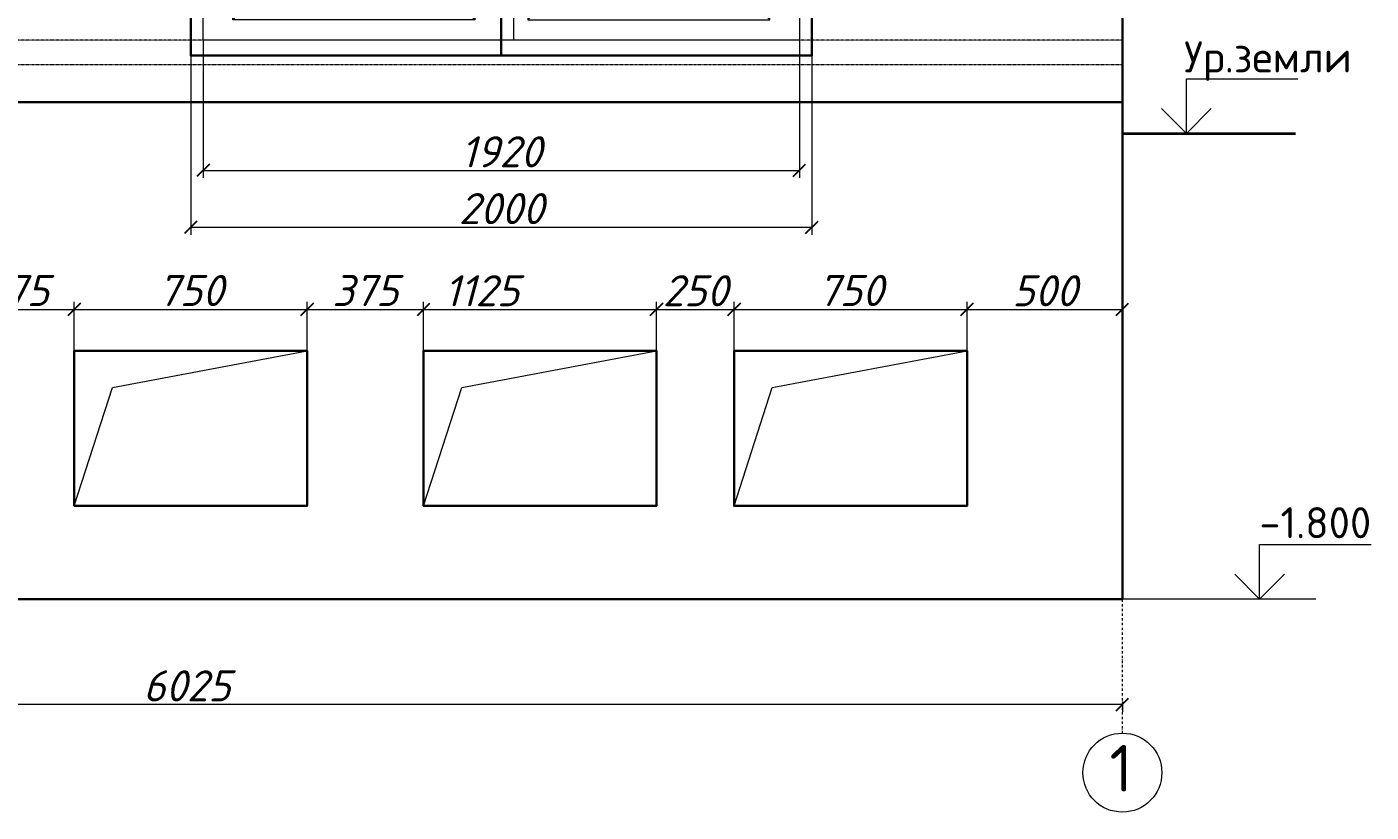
# Model space of a CAD drawing. Header units: millimetres. Extents: x 18305 to 53696, y 2146 to 15344.
# Drawn here: x 47107 to 51435, y 2146 to 4674 of the extents above; entities that cross this region are included whole.
import ezdxf

# ---------------------------------------------------------------- set-up
doc = ezdxf.new("R2010")
doc.units = ezdxf.units.MM
for name, pattern in [('5T5', [3.5, 2.5, -1]), ('A_HIDDEN1', [0.333334, 0.166667, -0.166667]), ('DASHDOT2', [0.5, 0.25, -0.125, 0, -0.125]), ('Сплошная', [0])]:
    doc.linetypes.add(name, pattern=pattern)
doc.layers.add('НОЛЬ', color=7, linetype='Continuous')
doc.layers.add('Системный слой', color=7, linetype='Continuous')
doc.layers.add('СХЕМА', color=11, linetype='Continuous', lineweight=30)
doc.styles.add('ГОСТ-100', font='isocpeur.ttf', dxfattribs={"height": 100})
doc.styles.add('ГОСТ-150', font='isocpeur.ttf', dxfattribs={"height": 150})
doc.styles.add('ГОСТ-80', font='isocpeur.ttf', dxfattribs={"height": 80})
doc.styles.add('ИСО курсив', font='isocpeui.ttf')
doc.dimstyles.new('ГОСТ-80', dxfattribs={"dimtxt": 80, "dimasz": 40, "dimexe": 24, "dimexo": 1, "dimgap": 10, "dimtad": 1, "dimdec": 0, "dimtxsty": 'ГОСТ-80', "dimblk": 'OBLIQUE', "dimcen": 2.5, "dimclrd": 251, "dimclre": 251, "dimclrt": 251, "dimadec": 0, "dimazin": 0, "dimtfac": 1, "dimtdec": 0, "dimtmove": 0, "dimatfit": 3, "dimfxl": 250, "dimlwd": 9, "dimlwe": 9, "dimarcsym": 2})
pattern_1 = [(0, (-270499212.6469574, -182997587.5501015), (7.105427357601002e-15, 37.5), [])]

# ---------------------------------------------------------------- blocks, each defined once
blk = doc.blocks.new('_OBLIQUE')
at = {"color": 0, "linetype": 'ByBlock'}
blk.add_line((-0.5, -0.5), (0.5, 0.5), dxfattribs=at)
blk = doc.blocks.new('*D1945')
at = {"color": 251, "linetype": 'Сплошная', "lineweight": 9, "transparency": 16777216}
for p, q in [((44609.18128672572, 2596.702641235723), (44609.18128672572, 2468.05904262088)), ((50634.18128672572, 2501.582684010558), (50634.18128672572, 2468.05904262088))]:
    blk.add_line(p, q, dxfattribs=at)
at = {"color": 251, "linetype": 'Continuous', "lineweight": 9, "transparency": 16777216}
blk.add_line((50634.18128672572, 2492.05904262088), (44609.18128672572, 2492.05904262088), dxfattribs=at)
at = {"layer": 'Defpoints', "color": 0, "transparency": 16777216}
for p in [(44609.18128672572, 2597.702641235723), (44609.18128672572, 2492.05904262088), (50634.18128672572, 2502.582684010558)]:
    blk.add_point(p, dxfattribs=at)
at = {"color": 251, "lineweight": 9, "transparency": 16777216, "xscale": 40, "yscale": 40, "zscale": 40, "rotation": 180}
blk.add_blockref('_OBLIQUE', (44609.18128672572, 2492.05904262088), dxfattribs=at)
at = {"color": 251, "lineweight": 9, "transparency": 16777216, "xscale": 40, "yscale": 40, "zscale": 40}
blk.add_blockref('_OBLIQUE', (50634.18128672572, 2492.05904262088), dxfattribs=at)
at = {"color": 7, "lineweight": 40, "transparency": 16777216, "insert": (47621.68128672572, 2552.05904262088), "char_height": 100, "attachment_point": 5, "style": 'ИСО курсив'}
blk.add_mtext('6025', dxfattribs=at)
blk = doc.blocks.new('петли для замка')
at = {"lineweight": 30, "true_color": 0xffffff}
h = blk.add_hatch(color=7, dxfattribs=at)
h.dxf.hatch_style = 1
h.paths.add_polyline_path([(240334.2372808506, -21290.39851185866), (240398.0201629575, -21290.39851185866), (240398.0201629575, -21324.05952922674), (240334.2372808506, -21324.05952922674)])
h = blk.add_hatch(color=7, dxfattribs=at)
h.dxf.hatch_style = 1
h.paths.add_polyline_path([(240410.2665360726, -21290.39851185866), (240398.0201629575, -21290.39851185866), (240398.0201629575, -21324.05952922674), (240410.2665360726, -21324.05952922674)])
h = blk.add_hatch(color=7, dxfattribs=at)
h.dxf.hatch_style = 1
h.paths.add_polyline_path([(240423.4119785794, -21290.39851185866), (240435.6583516945, -21290.39851185866), (240435.6583516945, -21324.05952922674), (240423.4119785794, -21324.05952922674)])
h = blk.add_hatch(color=7, dxfattribs=at)
h.dxf.hatch_style = 1
h.paths.add_polyline_path([(240499.4412338013, -21290.39851185866), (240435.6583516945, -21290.39851185866), (240435.6583516945, -21324.05952922674), (240499.4412338013, -21324.05952922674)])
at = {"color": 7, "lineweight": 30}
for points in [[(240334.2372808506, -21290.39851185866), (240398.0201629575, -21290.39851185866), (240398.0201629575, -21324.05952922674), (240334.2372808506, -21324.05952922674)], [(240410.2665360726, -21290.39851185866), (240398.0201629575, -21290.39851185866), (240398.0201629575, -21324.05952922674), (240410.2665360726, -21324.05952922674)], [(240423.4119785794, -21290.39851185866), (240435.6583516945, -21290.39851185866), (240435.6583516945, -21324.05952922674), (240423.4119785794, -21324.05952922674)], [(240499.4412338013, -21290.39851185866), (240435.6583516945, -21290.39851185866), (240435.6583516945, -21324.05952922674), (240499.4412338013, -21324.05952922674)]]:
    blk.add_lwpolyline(points, close=True, dxfattribs=at)
for centre in [(240351.1226202673, -21307.2290205427), (240376.6502128263, -21307.2290205427), (240457.0283018256, -21307.2290205427), (240482.5558943846, -21307.2290205427)]:
    blk.add_circle(centre, 5.785015042638406, dxfattribs=at)
blk = doc.blocks.new('*U150')
at = {"lineweight": 18}
h = blk.add_hatch(dxfattribs=at)
h.set_pattern_fill('ANSI31', scale=300, angle=315)
h.set_pattern_definition(pattern_1)
h.paths.add_polyline_path([(-825, 2475), (-125, 2475), (-125, 1524.666548788548), (-825, 1524.666548788548)])
h = blk.add_hatch(dxfattribs=at)
h.set_pattern_fill('ANSI31', scale=300, angle=315)
h.set_pattern_definition(pattern_1)
h.paths.add_polyline_path([(125, 1524.666548788548), (825, 1524.666548788548), (825, 2475), (125, 2475)])
h = blk.add_hatch(dxfattribs=at)
h.set_pattern_fill('ANSI31', scale=300, angle=315)
h.set_pattern_definition(pattern_1)
h.paths.add_polyline_path([(-825, 155), (-124.9999999999999, 155), (-124.9999999999999, 1105.333451211452), (-825, 1105.333451211452)])
h = blk.add_hatch(dxfattribs=at)
h.set_pattern_fill('ANSI31', scale=300, angle=315)
h.set_pattern_definition(pattern_1)
h.paths.add_polyline_path([(125, 1105.333451211452), (125, 155), (825, 155), (825, 1105.333451211452)])
at = {"lineweight": 30}
for p, q in [((-1090, 2655.000254303217), (-1090, 2775.000254303217)), ((-1090, 2775.000254303217), (1089.905037939548, 2775.000254303217)), ((1089.905037939548, 2655.000254303217), (1089.905037939548, 2775.000254303217)), ((-1090, 2655.000254303217), (1089.905037939548, 2655.000361144543))]:
    blk.add_line(p, q, dxfattribs=at)
blk.add_line((-1090, 2685.000254303217), (1089.905037939548, 2685.000254303217))
at = {"color": 0, "lineweight": 0}
for p, q in [((126.6991618871689, 1305.897432237864), (126.6991618871689, 1347.382210612297)), ((105.0787815451622, 1328.639821410179), (150.7901522517204, 1328.639821410179)), ((120.6385558247566, 1330.660023450851), (120.6385558247566, 1326.619619399309)), ((132.7597679495811, 1330.660023450851), (132.7597679495811, 1326.619619399309)), ((114.1620845198631, 1217.528710305691), (165.498865544796, 1217.528710305691)), ((129.7294649481773, 1221.569114357233), (148.6214914917946, 1221.569114357233)), ((136.8001719713211, 1215.180674642324), (136.8001719713211, 1203.387296169996)), ((139.8304750323296, 1244.98837402463), (139.8304750323296, 1190.069046586752)), ((142.8607780337334, 1215.180674642324), (142.8607780337334, 1203.387296169996))]:
    blk.add_line(p, q, dxfattribs=at)
at = {"color": 7, "lineweight": 30}
for points in [[(-1000, 2600), (1000, 2600), (1000, 0), (-1000, 0)], [(-825, 2475), (-125, 2475), (-125, 1524.666548788548), (-825, 1524.666548788548)], [(825, 2475), (125, 2475), (125, 1524.666548788548), (825, 1524.666548788548)], [(-825, 1105.333451211452), (-125, 1105.333451211452), (-125, 155), (-825, 155)], [(825, 1105.333451211452), (125, 1105.333451211452), (125, 155), (825, 155)]]:
    blk.add_lwpolyline(points, close=True, dxfattribs=at)
blk.add_lwpolyline([(0, 2600), (0, 0)], dxfattribs=at)
at = {"color": 7, "lineweight": 18}
for points in [[(-865, 2515), (-85, 2515), (-85, 1484.666548788548), (-865, 1484.666548788548)], [(865, 2515), (85, 2515), (85, 1484.666548788548), (865, 1484.666548788548)], [(-865, 1145.333451211452), (-85, 1145.333451211452), (-85, 115), (-865, 115)], [(865, 1145.333451211452), (85, 1145.333451211452), (85, 115), (865, 115)]]:
    blk.add_lwpolyline(points, close=True, dxfattribs=at)
for points in [[(-825, 2475), (-865, 2515)], [(-125, 2475), (-85, 2515)], [(125, 2475), (85, 2515)], [(825, 2475), (865, 2515)], [(-825, 1524.666548788548), (-865, 1484.666548788548)], [(-125, 1524.666548788548), (-85, 1484.666548788548)], [(125, 1524.666548788548), (85, 1484.666548788548)], [(825, 1524.666548788548), (865, 1484.666548788548)], [(-825, 1105.333451211452), (-865, 1145.333451211452)], [(-125, 1105.333451211452), (-85, 1145.333451211452)], [(125, 1105.333451211452), (85, 1145.333451211452)], [(825, 1105.333451211452), (865, 1145.333451211452)], [(-825, 155), (-865, 115)], [(-125, 155), (-85, 115)], [(125, 155), (85, 115)], [(825, 155), (865, 115)]]:
    blk.add_lwpolyline(points, dxfattribs=at)
at = {"color": 7, "true_color": 0xffffff}
blk.add_lwpolyline([(1000, 1300), (1079.534304560475, 1300)], dxfattribs=at)
at = {"color": 0, "lineweight": 0}
for centre, radius in [((127.4103154540062, 1328.639821410179), 20.2020202020202), ((127.4103154540062, 1328.639821410179), 18.58585858585858), ((127.4103154540062, 1328.639821410179), 15.15151515151515), ((112.2588003277779, 1328.639821410179), 2.525252525252526), ((142.5618306398392, 1328.639821410179), 2.525252525252526), ((139.8304750323296, 1217.528710305691), 20.2020202020202), ((139.8304750323296, 1217.528710305691), 18.58585858585858), ((124.6789599061012, 1217.528710305691), 2.525252525252526), ((139.8304750323296, 1217.528710305691), 15.15151515151515), ((154.9819901585579, 1217.528710305691), 2.525252525252526)]:
    blk.add_circle(centre, radius, dxfattribs=at)
for centre, radius, start, end in [((126.6991618871689, 1330.660023450851), 6.060606060606062, 0, 180), ((126.6991618871689, 1326.619619399309), 6.060606060606062, 180, 0), ((139.8304750323296, 1221.569114357233), 7.070707070708733, 295.3769318291784, 244.6230681708215), ((139.8304750323296, 1203.387296169996), 3.030303030303031, 180, 0)]:
    blk.add_arc(centre, radius, start, end, dxfattribs=at)
at = {"layer": 'Системный слой', "linetype": '5T5', "lineweight": 18}
blk.add_lwpolyline([(-960, 2550), (960, 2550), (960, 50), (-960, 50)], close=True, dxfattribs=at)
blk.add_lwpolyline([(40, 50), (40, 2550)], dxfattribs=at)
at = {"layer": 'СХЕМА', "color": 7, "linetype": 'ByBlock', "lineweight": 15}
for p, q in [((-257.0819164514542, 1396.949122220278), (-257.0819164514542, 1414.739720791578)), ((-257.0612741708755, 1414.739720791578), (-257.0819164514542, 1414.739720791578)), ((-257.0612741708755, 1396.949122220278), (-257.0819164514542, 1396.949122220278)), ((-257.0813716053963, 1395.5642144382), (-257.0819164514542, 1396.949122220278)), ((-257.079797744751, 1394.211389958858), (-257.0813716053963, 1395.5642144382)), ((-257.077194750309, 1392.921642392874), (-257.079797744751, 1394.211389958858)), ((-257.073562681675, 1391.72487577796), (-257.077194750309, 1392.921642392874)), ((-257.0690830945969, 1390.648814886808), (-257.073562681675, 1391.72487577796)), ((-257.0638771653175, 1389.71827891469), (-257.0690830945969, 1390.648814886808)), ((-257.0579447746277, 1388.954575955868), (-257.0638771653175, 1389.71827891469)), ((-257.0612741708755, 1396.949122220278), (-257.0612741708755, 1414.739720791578)), ((-231.6716010570526, 1396.949122220278), (-257.0612741708755, 1396.949122220278)), ((-257.0515281558037, 1388.375503152609), (-257.0579447746277, 1388.954575955868)), ((-257.0515281558037, 1388.375503152609), (-257.0443850755692, 1392.186027407646)), ((-256.861086666584, 1374.543375104666), (-257.0515281558037, 1388.375503152609)), ((-256.853883087635, 1378.353899359703), (-257.0443850755692, 1392.186027407646)), ((-231.6547119617462, 1392.186027407646), (-257.0443850755692, 1392.186027407646)), ((-255.0507425665855, 1416.770894646645), (-255.0301003456116, 1416.770894646645)), ((-233.7027748823166, 1416.770894646645), (-255.0301003456116, 1416.770894646645)), ((-254.207376241684, 1403.263473540545), (-254.2112504243851, 1403.263473540545)), ((-254.2112504243851, 1401.841639727354), (-254.207376241684, 1401.841639727354)), ((-245.6927782893181, 1403.263473540545), (-254.207376241684, 1403.263473540545)), ((-254.207376241684, 1401.841639727354), (-245.6927782893181, 1401.841639727354)), ((-249.9501075148582, 1406.868785947561), (-249.953981757164, 1406.868785947561)), ((-249.953981757164, 1398.236206263304), (-249.9501075148582, 1398.236206263304)), ((-243.0359200835228, 1411.388290017843), (-243.0397942662239, 1411.388290017843)), ((-243.0397942662239, 1409.966456204653), (-243.0359200835228, 1409.966456204653)), ((-234.5213221311569, 1411.388290017843), (-243.0359200835228, 1411.388290017843)), ((-243.0359200835228, 1409.966456204653), (-234.5213221311569, 1409.966456204653)), ((-238.7786513566971, 1414.993602395058), (-238.7825255393982, 1414.993602395058)), ((-238.7825255393982, 1406.361022740602), (-238.7786513566971, 1406.361022740602)), ((-231.6716010570526, 1396.949122220278), (-231.6716010570526, 1414.739720791578)), ((-231.4642099738121, 1378.353899359703), (-231.6547119617462, 1392.186027407646)), ((231.6509588360786, 1396.949122220278), (231.6509588360786, 1414.739720791578)), ((231.6716010570526, 1414.739720791578), (231.6509588360786, 1414.739720791578)), ((231.6716010570526, 1396.949122220278), (231.6509588360786, 1396.949122220278)), ((231.6515036225319, 1395.5642144382), (231.6509588360786, 1396.949122220278)), ((231.6530775427818, 1394.211389958858), (231.6515036225319, 1395.5642144382)), ((231.6556805372238, 1392.921642392874), (231.6530775427818, 1394.211389958858)), ((231.6593126058578, 1391.72487577796), (231.6556805372238, 1392.921642392874)), ((231.6637921333313, 1390.648814886808), (231.6593126058578, 1391.72487577796)), ((231.6689981222153, 1389.71827891469), (231.6637921333313, 1390.648814886808)), ((231.6749304533005, 1388.954575955868), (231.6689981222153, 1389.71827891469)), ((231.6716010570526, 1396.949122220278), (231.6716010570526, 1414.739720791578)), ((257.0612741708755, 1396.949122220278), (231.6716010570526, 1396.949122220278)), ((231.6813471317291, 1388.375503152609), (231.6749304533005, 1388.954575955868)), ((231.6813471317291, 1388.375503152609), (231.6884902119637, 1392.186027407646)), ((231.8717886209488, 1374.543375104666), (231.6813471317291, 1388.375503152609)), ((231.8789921998978, 1378.353899359703), (231.6884902119637, 1392.186027407646)), ((257.0781633257866, 1392.186027407646), (231.6884902119637, 1392.186027407646)), ((233.6821326613426, 1416.770894646645), (233.7027749419212, 1416.770894646645)), ((255.0301003456116, 1416.770894646645), (233.7027749419212, 1416.770894646645)), ((234.5254989862442, 1403.263473540545), (234.5216248035431, 1403.263473540545)), ((234.5216248035431, 1401.841639727354), (234.5254989862442, 1401.841639727354)), ((243.0400969982147, 1403.263473540545), (234.5254989862442, 1403.263473540545)), ((234.5254989862442, 1401.841639727354), (243.0400969982147, 1401.841639727354)), ((238.7827677130699, 1406.868785947561), (238.7788935303688, 1406.868785947561)), ((238.7788935303688, 1398.236206263304), (238.7827677130699, 1398.236206263304)), ((245.69695520401, 1411.388290017843), (245.6930809617043, 1411.388290017843)), ((245.6930809617043, 1409.966456204653), (245.69695520401, 1409.966456204653)), ((254.2115531563759, 1411.388290017843), (245.69695520401, 1411.388290017843)), ((245.69695520401, 1409.966456204653), (254.2115531563759, 1409.966456204653)), ((249.9542238712311, 1414.993602395058), (249.95034968853, 1414.993602395058)), ((249.95034968853, 1406.361022740602), (249.9542238712311, 1406.361022740602)), ((257.0612741708755, 1396.949122220278), (257.0612741708755, 1414.739720791578)), ((257.2686653137207, 1378.353899359703), (257.0781633257866, 1392.186027407646)), ((-256.853883087635, 1378.353899359703), (-256.861086666584, 1374.543375104666)), ((-231.4642099738121, 1378.353899359703), (-256.853883087635, 1378.353899359703)), ((-256.8474664092064, 1377.774826556444), (-256.853883087635, 1378.353899359703)), ((-256.8415340185165, 1377.011244654655), (-256.8474664092064, 1377.774826556444)), ((-256.8441975712776, 1369.780280292034), (-256.8441975712776, 1270.797571986914)), ((-256.8441975712776, 1369.780280292034), (-256.8234947323799, 1369.780280292034)), ((-256.8363280296326, 1376.080587595701), (-256.8415340185165, 1377.011244654655)), ((-256.8318485021591, 1375.004526734352), (-256.8363280296326, 1376.080587595701)), ((-256.8282769918442, 1373.807881206274), (-256.8318485021591, 1375.004526734352)), ((-256.8256134390831, 1372.518133610487), (-256.8282769918442, 1373.807881206274)), ((-256.8240395784378, 1371.16518804431), (-256.8256134390831, 1372.518133610487)), ((-256.8234947323799, 1369.780280292034), (-256.8240395784378, 1371.16518804431)), ((-256.8234947323799, 1369.780280292034), (-256.8234947323799, 1270.797571986914)), ((-231.433821618557, 1369.780280292034), (-256.8234947323799, 1369.780280292034)), ((-231.4577932953835, 1377.774826556444), (-231.4642099738121, 1378.353899359703)), ((-231.4518609046936, 1377.011244654655), (-231.4577932953835, 1377.774826556444)), ((-231.4466549158096, 1376.080587595701), (-231.4518609046936, 1377.011244654655)), ((-231.4421753883362, 1375.004526734352), (-231.4466549158096, 1376.080587595701)), ((-231.4386038780212, 1373.807881206274), (-231.4421753883362, 1375.004526734352)), ((-231.4359403252602, 1372.518133610487), (-231.4386038780212, 1373.807881206274)), ((-231.4343664646149, 1371.16518804431), (-231.4359403252602, 1372.518133610487)), ((-231.433821618557, 1369.780280292034), (-231.4343664646149, 1371.16518804431)), ((-231.433821618557, 1369.780280292034), (-231.433821618557, 1270.797571986914)), ((231.8789921998978, 1378.353899359703), (231.8717886209488, 1374.543375104666)), ((257.2686653137207, 1378.353899359703), (231.8789921998978, 1378.353899359703)), ((231.8854088783264, 1377.774826556444), (231.8789921998978, 1378.353899359703)), ((231.8913412094116, 1377.011244654655), (231.8854088783264, 1377.774826556444)), ((231.8886777162552, 1369.780280292034), (231.8886777162552, 1270.797571986914)), ((231.8886777162552, 1369.780280292034), (231.9093804955482, 1369.780280292034)), ((231.8965471982956, 1376.080587595701), (231.8913412094116, 1377.011244654655)), ((231.901026725769, 1375.004526734352), (231.8965471982956, 1376.080587595701)), ((231.9045982956886, 1373.807881206274), (231.901026725769, 1375.004526734352)), ((231.9072617888451, 1372.518133610487), (231.9045982956886, 1373.807881206274)), ((231.908835709095, 1371.16518804431), (231.9072617888451, 1372.518133610487)), ((231.9093804955482, 1369.780280292034), (231.908835709095, 1371.16518804431)), ((231.9093804955482, 1369.780280292034), (231.9093804955482, 1270.797571986914)), ((257.2990536093712, 1369.780280292034), (231.9093804955482, 1369.780280292034)), ((257.2750819921494, 1377.774826556444), (257.2686653137207, 1378.353899359703)), ((257.2810143232346, 1377.011244654655), (257.2750819921494, 1377.774826556444)), ((257.2862203121185, 1376.080587595701), (257.2810143232346, 1377.011244654655)), ((257.290699839592, 1375.004526734352), (257.2862203121185, 1376.080587595701)), ((257.2942714095116, 1373.807881206274), (257.290699839592, 1375.004526734352)), ((257.296934902668, 1372.518133610487), (257.2942714095116, 1373.807881206274)), ((257.2985088229179, 1371.16518804431), (257.296934902668, 1372.518133610487)), ((257.2990536093712, 1369.780280292034), (257.2985088229179, 1371.16518804431)), ((257.2990536093712, 1369.780280292034), (257.2990536093712, 1270.797571986914)), ((-256.861086666584, 1266.034477174282), (-257.0515281558037, 1252.202349126339)), ((-256.853883087635, 1262.223952889442), (-257.0443850755692, 1248.391824841499)), ((-256.853883087635, 1262.223952889442), (-256.861086666584, 1266.034477174282)), ((-256.8474664092064, 1262.803025692701), (-256.853883087635, 1262.223952889442)), ((-231.4642099738121, 1262.223952889442), (-256.853883087635, 1262.223952889442)), ((-256.8415340185165, 1263.56660759449), (-256.8474664092064, 1262.803025692701)), ((-256.8441975712776, 1270.797571986914), (-256.8234947323799, 1270.797571986914)), ((-256.8363280296326, 1264.497264653444), (-256.8415340185165, 1263.56660759449)), ((-256.8318485021591, 1265.573325514793), (-256.8363280296326, 1264.497264653444)), ((-256.8282769918442, 1266.770092129707), (-256.8318485021591, 1265.573325514793)), ((-256.8256134390831, 1268.059718638659), (-256.8282769918442, 1266.770092129707)), ((-256.8240395784378, 1269.412664204836), (-256.8256134390831, 1268.059718638659)), ((-256.8234947323799, 1270.797571986914), (-256.8240395784378, 1269.412664204836)), ((-231.433821618557, 1270.797571986914), (-256.8234947323799, 1270.797571986914)), ((-231.4642099738121, 1262.223952889442), (-231.6547119617462, 1248.391824841499)), ((-231.4577932953835, 1262.803025692701), (-231.4642099738121, 1262.223952889442)), ((-231.4518609046936, 1263.56660759449), (-231.4577932953835, 1262.803025692701)), ((-231.4466549158096, 1264.497264653444), (-231.4518609046936, 1263.56660759449)), ((-231.4421753883362, 1265.573325514793), (-231.4466549158096, 1264.497264653444)), ((-231.4386038780212, 1266.770092129707), (-231.4421753883362, 1265.573325514793)), ((-231.4359403252602, 1268.059718638659), (-231.4386038780212, 1266.770092129707)), ((-231.4343664646149, 1269.412664204836), (-231.4359403252602, 1268.059718638659)), ((-231.433821618557, 1270.797571986914), (-231.4343664646149, 1269.412664204836)), ((231.8717886209488, 1266.034477174282), (231.6813471317291, 1252.202349126339)), ((231.8789921998978, 1262.223952889442), (231.6884902119637, 1248.391824841499)), ((231.8789921998978, 1262.223952889442), (231.8717886209488, 1266.034477174282)), ((231.8854088783264, 1262.803025692701), (231.8789921998978, 1262.223952889442)), ((257.2686653137207, 1262.223952889442), (231.8789921998978, 1262.223952889442)), ((231.8913412094116, 1263.56660759449), (231.8854088783264, 1262.803025692701)), ((231.8886777162552, 1270.797571986914), (231.9093804955482, 1270.797571986914)), ((231.8965471982956, 1264.497264653444), (231.8913412094116, 1263.56660759449)), ((231.901026725769, 1265.573325514793), (231.8965471982956, 1264.497264653444)), ((231.9045982956886, 1266.770092129707), (231.901026725769, 1265.573325514793)), ((231.9072617888451, 1268.059718638659), (231.9045982956886, 1266.770092129707)), ((231.908835709095, 1269.412664204836), (231.9072617888451, 1268.059718638659)), ((231.9093804955482, 1270.797571986914), (231.908835709095, 1269.412664204836)), ((257.2990536093712, 1270.797571986914), (231.9093804955482, 1270.797571986914)), ((257.2686653137207, 1262.223952889442), (257.0781633257866, 1248.391824841499)), ((257.2750819921494, 1262.803025692701), (257.2686653137207, 1262.223952889442)), ((257.2810143232346, 1263.56660759449), (257.2750819921494, 1262.803025692701)), ((257.2862203121185, 1264.497264653444), (257.2810143232346, 1263.56660759449)), ((257.290699839592, 1265.573325514793), (257.2862203121185, 1264.497264653444)), ((257.2942714095116, 1266.770092129707), (257.290699839592, 1265.573325514793)), ((257.296934902668, 1268.059718638659), (257.2942714095116, 1266.770092129707)), ((257.2985088229179, 1269.412664204836), (257.296934902668, 1268.059718638659)), ((257.2990536093712, 1270.797571986914), (257.2985088229179, 1269.412664204836)), ((-257.0813716053963, 1245.013637810946), (-257.0819164514542, 1243.628730028868)), ((-257.0819164514542, 1243.628730028868), (-257.0819164514542, 1225.838131457567)), ((-257.0612741708755, 1243.628730028868), (-257.0819164514542, 1243.628730028868)), ((-257.0819164514542, 1225.838131457567), (-257.0612741708755, 1225.838131457567)), ((-257.079797744751, 1246.366583377123), (-257.0813716053963, 1245.013637810946)), ((-257.077194750309, 1247.656209886074), (-257.079797744751, 1246.366583377123)), ((-257.073562681675, 1248.852976500988), (-257.077194750309, 1247.656209886074)), ((-257.0690830945969, 1249.929037362337), (-257.073562681675, 1248.852976500988)), ((-257.0638771653175, 1250.859694421291), (-257.0690830945969, 1249.929037362337)), ((-257.0579447746277, 1251.62327632308), (-257.0638771653175, 1250.859694421291)), ((-257.0612741708755, 1243.628730028868), (-257.0612741708755, 1225.838131457567)), ((-231.6716010570526, 1243.628730028868), (-257.0612741708755, 1243.628730028868)), ((-257.0515281558037, 1252.202349126339), (-257.0579447746277, 1251.62327632308)), ((-257.0515281558037, 1252.202349126339), (-257.0443850755692, 1248.391824841499)), ((-231.6547119617462, 1248.391824841499), (-257.0443850755692, 1248.391824841499)), ((-255.0301003456116, 1223.806957602501), (-255.0507425665855, 1223.806957602501)), ((-233.7027748823166, 1223.806957602501), (-255.0301003456116, 1223.806957602501)), ((-254.207376241684, 1238.736212521791), (-254.2112504243851, 1238.736212521791)), ((-254.2112504243851, 1237.314378708601), (-254.207376241684, 1237.314378708601)), ((-245.6927782893181, 1238.736212521791), (-254.207376241684, 1238.736212521791)), ((-254.207376241684, 1237.314378708601), (-245.6927782893181, 1237.314378708601)), ((-249.9501075148582, 1242.341645985842), (-249.953981757164, 1242.341645985842)), ((-249.953981757164, 1233.709066331387), (-249.9501075148582, 1233.709066331387)), ((-243.0359200835228, 1230.611517131329), (-243.0397942662239, 1230.611517131329)), ((-243.0397942662239, 1229.189562261105), (-243.0359200835228, 1229.189562261105)), ((-234.5213221311569, 1230.611517131329), (-243.0359200835228, 1230.611517131329)), ((-243.0359200835228, 1229.189562261105), (-234.5213221311569, 1229.189562261105)), ((-238.7786513566971, 1234.216829508543), (-238.7825255393982, 1234.216829508543)), ((-238.7825255393982, 1225.584249854088), (-238.7786513566971, 1225.584249854088)), ((-231.6716010570526, 1243.628730028868), (-231.6716010570526, 1225.838131457567)), ((231.6515036225319, 1245.013637810946), (231.6509588360786, 1243.628730028868)), ((231.6509588360786, 1243.628730028868), (231.6509588360786, 1225.838131457567)), ((231.6716010570526, 1243.628730028868), (231.6509588360786, 1243.628730028868)), ((231.6509588360786, 1225.838131457567), (231.6716010570526, 1225.838131457567)), ((231.6530775427818, 1246.366583377123), (231.6515036225319, 1245.013637810946)), ((231.6556805372238, 1247.656209886074), (231.6530775427818, 1246.366583377123)), ((231.6593126058578, 1248.852976500988), (231.6556805372238, 1247.656209886074)), ((231.6637921333313, 1249.929037362337), (231.6593126058578, 1248.852976500988)), ((231.6689981222153, 1250.859694421291), (231.6637921333313, 1249.929037362337)), ((231.6749304533005, 1251.62327632308), (231.6689981222153, 1250.859694421291)), ((231.6716010570526, 1243.628730028868), (231.6716010570526, 1225.838131457567)), ((257.0612741708755, 1243.628730028868), (231.6716010570526, 1243.628730028868)), ((231.6813471317291, 1252.202349126339), (231.6749304533005, 1251.62327632308)), ((231.6813471317291, 1252.202349126339), (231.6884902119637, 1248.391824841499)), ((257.0781633257866, 1248.391824841499), (231.6884902119637, 1248.391824841499)), ((233.7027749419212, 1223.806957602501), (233.6821326613426, 1223.806957602501)), ((255.0301003456116, 1223.806957602501), (233.7027749419212, 1223.806957602501)), ((234.5254989862442, 1238.736212521791), (234.5216248035431, 1238.736212521791)), ((234.5216248035431, 1237.314378708601), (234.5254989862442, 1237.314378708601)), ((243.0400969982147, 1238.736212521791), (234.5254989862442, 1238.736212521791)), ((234.5254989862442, 1237.314378708601), (243.0400969982147, 1237.314378708601)), ((238.7827677130699, 1242.341645985842), (238.7788935303688, 1242.341645985842)), ((238.7788935303688, 1233.709066331387), (238.7827677130699, 1233.709066331387)), ((245.69695520401, 1230.611517131329), (245.6930809617043, 1230.611517131329)), ((245.6930809617043, 1229.189562261105), (245.69695520401, 1229.189562261105)), ((254.2115531563759, 1230.611517131329), (245.69695520401, 1230.611517131329)), ((245.69695520401, 1229.189562261105), (254.2115531563759, 1229.189562261105)), ((249.9542238712311, 1234.216829508543), (249.95034968853, 1234.216829508543)), ((249.95034968853, 1225.584249854088), (249.9542238712311, 1225.584249854088)), ((257.0612741708755, 1243.628730028868), (257.0612741708755, 1225.838131457567))]:
    blk.add_line(p, q, dxfattribs=at)
for centre, radius in [((-249.9521933197975, 1402.552661925554), 4.671775873365014), ((-238.7807371020317, 1410.677478402853), 4.671775873365014), ((238.7806819677353, 1402.552661925554), 4.671775873365014), ((249.9521381258965, 1410.677478402853), 4.671775873365014), ((-249.9521533250809, 1238.025196075439), 4.671735929936405), ((-238.7806971669197, 1229.900379598141), 4.671735934548898), ((238.7807219028473, 1238.025196075439), 4.671735929936405), ((249.9521780610085, 1229.900379598141), 4.671735934548898)]:
    blk.add_circle(centre, radius, dxfattribs=at)
for centre, radius, start, end in [((-255.0507897138596, 1414.739767968655), 2.031126695936691, 89.99866811311175, 180.0013301793401), ((218.3704040050507, 1396.253344237804), 475.4321872981524, 179.9161491525545, 180.4901710911974), ((-255.0301222801208, 1414.73974275589), 2.031151882916126, 89.9993818678801, 180.0006198396671), ((-249.9541791081429, 1402.552802920341), 4.31598301682396, 89.9973806224524, 170.5225054888527), ((-249.9537837505341, 1402.552632242441), 4.316425974453485, 189.4808462970978, 269.9973703771686), ((-249.9500772953033, 1402.552579551935), 4.316244303513699, 9.47992160807043, 170.5200783919296), ((-249.9500772953033, 1402.552428662777), 4.316226999205117, 189.4785472078465, 350.5214527921535), ((-249.9543315768242, 1402.552556633949), 3.861172934153725, 169.3902041112553, 190.6097958887447), ((-249.9582325220108, 1402.552556633949), 3.861172934153839, 349.3902041112552, 10.60979588874475), ((-238.782722890377, 1410.67761939764), 4.31598301682396, 89.9973806224524, 170.5225054888527), ((-238.7823556661606, 1410.677415549755), 4.316392797456716, 189.4804723793408, 269.9977460375733), ((-238.7786210775375, 1410.677396029234), 4.316244303513699, 9.47992160807043, 170.5200783919296), ((-238.7786210775375, 1410.677245110273), 4.316226999205117, 189.4785472078465, 350.5214527921535), ((-238.782584130764, 1410.677373111248), 3.861459241323333, 169.3909998355326, 190.6090001644674), ((-238.787067592144, 1410.677373111248), 3.861459241323333, 349.3909998355318, 10.60900016446741), ((-233.7026932835579, 1414.739802390337), 2.031092250300643, 359.9976982262507, 90.00230177375092), ((243.7600771188736, 1396.253344237804), 475.4321872981524, 179.9161491525545, 180.4901710911974), ((233.6820855140686, 1414.739767968655), 2.031126695936691, 89.99866811311175, 180.0013301793401), ((707.1032792329788, 1396.253344237804), 475.4321872981524, 179.9161491525545, 180.4901710911974), ((233.7027529478073, 1414.73974275589), 2.031151882916126, 89.9993818678801, 180.0006198396671), ((238.77869617939, 1402.552802920341), 4.31598301682396, 89.9973806224524, 170.5225054888527), ((238.7790915369987, 1402.552632242441), 4.316425974453485, 189.4808462970978, 269.9973703771686), ((238.7827979922295, 1402.552579551935), 4.316244303513699, 9.47992160807043, 170.5200783919296), ((238.7827979922295, 1402.552428662777), 4.316226999205117, 189.4785472078465, 350.5214527921535), ((238.778543651104, 1402.552556633949), 3.861172934153725, 169.3902041112553, 190.6097958887447), ((238.774642765522, 1402.552556633949), 3.861172934153839, 349.3902041112552, 10.60979588874475), ((249.9501523375511, 1410.67761939764), 4.31598301682396, 89.9973806224524, 170.5225054888527), ((249.9505195617676, 1410.677415549755), 4.316392797456716, 189.4804723793408, 269.9977460375733), ((249.9542541503906, 1410.677396029234), 4.316244303513699, 9.47992160807043, 170.5200783919296), ((249.9542541503906, 1410.677245110273), 4.316226999205117, 189.4785472078465, 350.5214527921535), ((249.9502910971642, 1410.677373111248), 3.861459241323333, 169.3909998355326, 190.6090001644674), ((249.9458076357841, 1410.677373111248), 3.861459241323333, 349.3909998355318, 10.60900016446741), ((255.0301819443703, 1414.739802390337), 2.031092250300643, 359.9976982262507, 90.00230177375092), ((732.4929523468018, 1396.253344237804), 475.4321872981524, 179.9161491525545, 180.4901710911974), ((-726.0627961754799, 1370.498088777065), 469.2191476924392, 359.912349853815, 0.4939705371651543), ((-237.3299209475517, 1370.498088777065), 469.2191476924392, 359.912349853815, 0.4939705371651543), ((-726.0627961754799, 1270.079763501883), 469.2191476924392, 359.5060294628348, 0.08765014618496), ((-237.3299209475517, 1270.079763501883), 469.2191476924392, 359.5060294628348, 0.08765014618496), ((-255.0507393479347, 1225.838134676218), 2.031177067272553, 180.0000905000065, 269.9999077924462), ((218.3544803857803, 1244.324564486742), 475.4162637715447, 179.5098203713782, 180.0838593851724), ((-255.030071914196, 1225.83815985918), 2.031202254876515, 180.0008008396802, 269.9991974527725), ((-249.9539209008217, 1238.025381982327), 4.316264012195548, 90.00080596232208, 170.520975008355), ((-249.9538373947144, 1238.025452792645), 4.31638647772554, 189.4820303699868, 269.9980841319374), ((-249.9500772953033, 1238.025423616171), 4.316226999205156, 9.478547207846525, 170.5214527921535), ((-249.9500772953033, 1238.025321155787), 4.316252280529749, 189.4805571564026, 350.5194428435966), ((-249.9540402889252, 1238.025295615196), 3.861459241323333, 169.3909998355326, 190.6090001644674), ((-249.9585238099098, 1238.025295615196), 3.861459241323333, 349.3909998355318, 10.60900016446741), ((-238.7824404835701, 1229.900513023138), 4.316316505428047, 90.00113039630772, 170.518755643495), ((-238.7824093103409, 1229.900603145361), 4.316353299391988, 189.4816581364511, 269.9984563772474), ((-238.7786210775375, 1229.900574713945), 4.316252280529786, 9.480557156403464, 170.5194428435966), ((-238.7786210775375, 1229.900504678488), 4.316252280529749, 189.4805571564026, 350.5194428435966), ((-238.7817867994308, 1229.900539696217), 3.862254116797609, 169.3922935961559, 190.607706403844), ((-238.7878649830818, 1229.900539696217), 3.862254116797496, 349.3922935961559, 10.60770640384408), ((-233.7027437090874, 1225.838100224733), 2.031142620782314, 269.999118905597, 0.0008810944029663721), ((243.7441534996033, 1244.324564486742), 475.4162637715447, 179.5098203713782, 180.0838593851724), ((233.6821358799934, 1225.838134676218), 2.031177067272553, 180.0000905000065, 269.9999077924462), ((707.0873556137085, 1244.324564486742), 475.4162637715447, 179.5098203713782, 180.0838593851724), ((233.7028033137321, 1225.83815985918), 2.031202254876515, 180.0008008396802, 269.9991974527725), ((238.7789543867111, 1238.025381982327), 4.316264012195548, 90.00080596232208, 170.520975008355), ((238.7790378332138, 1238.025452792645), 4.31638647772554, 189.4820303699868, 269.9980841319374), ((238.7827979922295, 1238.025423616171), 4.316226999205156, 9.478547207846525, 170.5214527921535), ((238.7827979922295, 1238.025321155787), 4.316252280529749, 189.4805571564026, 350.5194428435966), ((238.778834939003, 1238.025295615196), 3.861459241323333, 169.3909998355326, 190.6090001644674), ((238.774351477623, 1238.025295615196), 3.861459241323333, 349.3909998355318, 10.60900016446741), ((249.9504347443581, 1229.900513023138), 4.316316505428047, 90.00113039630772, 170.518755643495), ((249.9504659175873, 1229.900603145361), 4.316353299391988, 189.4816581364511, 269.9984563772474), ((249.9542541503906, 1229.900574713945), 4.316252280529786, 9.480557156403464, 170.5194428435966), ((249.9542541503906, 1229.900504678488), 4.316252280529749, 189.4805571564026, 350.5194428435966), ((249.951088488102, 1229.900539696217), 3.862254116797609, 169.3922935961559, 190.607706403844), ((249.9450102448463, 1229.900539696217), 3.862254116797496, 349.3922935961559, 10.60770640384408), ((255.0301315784454, 1225.838100224733), 2.031142620782314, 269.999118905597, 0.0008810944029663721), ((732.4770287275314, 1244.324564486742), 475.4162637715447, 179.5098203713782, 180.0838593851724)]:
    blk.add_arc(centre, radius, start, end, dxfattribs=at)
at = {"color": 7, "lineweight": 30}
blk.add_blockref('петли для замка', (-240416.8392572999, 22682.24056696892), dxfattribs=at)
blk = doc.blocks.new('апкеп')
at = {"color": 7, "lineweight": 30, "ltscale": 25}
blk.add_lwpolyline([(0, 500), (750, 500), (750, 0), (0, 0)], close=True, dxfattribs=at)
at = {"color": 7, "lineweight": 20, "ltscale": 25}
blk.add_lwpolyline([(0, 0), (122.9900451302528, 381.192221313715), (750, 500)], dxfattribs=at)
blk = doc.blocks.new('*D1863')
at = {"color": 251, "linetype": 'Сплошная', "lineweight": 9, "transparency": 16777216}
for p, q in [((46883.94975664573, 3632.158895984088), (46883.94975664573, 3788.192269287014)), ((47258.94975664573, 3632.158895984088), (47258.94975664573, 3788.192269287014))]:
    blk.add_line(p, q, dxfattribs=at)
at = {"color": 251, "linetype": 'Continuous', "lineweight": 9, "transparency": 16777216}
blk.add_line((46883.94975664573, 3764.192269287014), (47258.94975664573, 3764.192269287014), dxfattribs=at)
at = {"layer": 'Defpoints', "color": 0, "transparency": 16777216}
for p in [(47258.94975664573, 3764.192269287014), (46883.94975664573, 3631.158895984088), (47258.94975664573, 3631.158895984088)]:
    blk.add_point(p, dxfattribs=at)
at = {"color": 251, "lineweight": 9, "transparency": 16777216, "xscale": 40, "yscale": 40, "zscale": 40, "rotation": 180}
blk.add_blockref('_OBLIQUE', (46883.94975664573, 3764.192269287014), dxfattribs=at)
at = {"color": 251, "lineweight": 9, "transparency": 16777216, "xscale": 40, "yscale": 40, "zscale": 40}
blk.add_blockref('_OBLIQUE', (47258.94975664573, 3764.192269287014), dxfattribs=at)
at = {"color": 7, "lineweight": 40, "transparency": 16777216, "insert": (47071.44975664573, 3824.836208680953), "char_height": 100, "attachment_point": 5, "style": 'ИСО курсив'}
blk.add_mtext('375', dxfattribs=at)
blk = doc.blocks.new('*D1864')
at = {"color": 251, "linetype": 'Сплошная', "lineweight": 9, "transparency": 16777216}
for p, q in [((47258.94975664573, 3632.158895984088), (47258.94975664573, 3788.192269286985)), ((48008.94975664573, 3632.158895984088), (48008.94975664573, 3788.192269286985))]:
    blk.add_line(p, q, dxfattribs=at)
at = {"color": 251, "linetype": 'Continuous', "lineweight": 9, "transparency": 16777216}
blk.add_line((47258.94975664573, 3764.192269286985), (48008.94975664573, 3764.192269286985), dxfattribs=at)
at = {"layer": 'Defpoints', "color": 0, "transparency": 16777216}
for p in [(48008.94975664573, 3764.192269286985), (47258.94975664573, 3631.158895984088), (48008.94975664573, 3631.158895984088)]:
    blk.add_point(p, dxfattribs=at)
at = {"color": 251, "lineweight": 9, "transparency": 16777216, "xscale": 40, "yscale": 40, "zscale": 40, "rotation": 180}
blk.add_blockref('_OBLIQUE', (47258.94975664573, 3764.192269286985), dxfattribs=at)
at = {"color": 251, "lineweight": 9, "transparency": 16777216, "xscale": 40, "yscale": 40, "zscale": 40}
blk.add_blockref('_OBLIQUE', (48008.94975664573, 3764.192269286985), dxfattribs=at)
at = {"color": 7, "lineweight": 40, "transparency": 16777216, "insert": (47633.94975664573, 3824.836208680924), "char_height": 100, "attachment_point": 5, "style": 'ИСО курсив'}
blk.add_mtext('750', dxfattribs=at)
blk = doc.blocks.new('*D1865')
at = {"color": 251, "linetype": 'Сплошная', "lineweight": 9, "transparency": 16777216}
for p, q in [((48008.94975664573, 3632.158895984088), (48008.94975664573, 3788.192269287014)), ((48383.94975664573, 3632.158895984088), (48383.94975664573, 3788.192269287014))]:
    blk.add_line(p, q, dxfattribs=at)
at = {"color": 251, "linetype": 'Continuous', "lineweight": 9, "transparency": 16777216}
blk.add_line((48008.94975664573, 3764.192269287014), (48383.94975664573, 3764.192269287014), dxfattribs=at)
at = {"layer": 'Defpoints', "color": 0, "transparency": 16777216}
for p in [(48383.94975664573, 3764.192269287014), (48008.94975664573, 3631.158895984088), (48383.94975664573, 3631.158895984088)]:
    blk.add_point(p, dxfattribs=at)
at = {"color": 251, "lineweight": 9, "transparency": 16777216, "xscale": 40, "yscale": 40, "zscale": 40, "rotation": 180}
blk.add_blockref('_OBLIQUE', (48008.94975664573, 3764.192269287014), dxfattribs=at)
at = {"color": 251, "lineweight": 9, "transparency": 16777216, "xscale": 40, "yscale": 40, "zscale": 40}
blk.add_blockref('_OBLIQUE', (48383.94975664573, 3764.192269287014), dxfattribs=at)
at = {"color": 7, "lineweight": 40, "transparency": 16777216, "insert": (48196.44975664573, 3824.836208680953), "char_height": 100, "attachment_point": 5, "style": 'ИСО курсив'}
blk.add_mtext('375', dxfattribs=at)
blk = doc.blocks.new('*D1866')
at = {"color": 251, "linetype": 'Сплошная', "lineweight": 9, "transparency": 16777216}
for p, q in [((48008.94975664573, 3632.158895984088), (48008.94975664573, 3788.192269286985)), ((49133.94975664573, 3632.158895984088), (49133.94975664573, 3788.192269286985))]:
    blk.add_line(p, q, dxfattribs=at)
at = {"color": 251, "linetype": 'Continuous', "lineweight": 9, "transparency": 16777216}
blk.add_line((48008.94975664573, 3764.192269286985), (49133.94975664573, 3764.192269286985), dxfattribs=at)
at = {"layer": 'Defpoints', "color": 0, "transparency": 16777216}
for p in [(49133.94975664573, 3764.192269286985), (48008.94975664573, 3631.158895984088), (49133.94975664573, 3631.158895984088)]:
    blk.add_point(p, dxfattribs=at)
at = {"color": 251, "lineweight": 9, "transparency": 16777216, "xscale": 40, "yscale": 40, "zscale": 40, "rotation": 180}
blk.add_blockref('_OBLIQUE', (48008.94975664573, 3764.192269286985), dxfattribs=at)
at = {"color": 251, "lineweight": 9, "transparency": 16777216, "xscale": 40, "yscale": 40, "zscale": 40}
blk.add_blockref('_OBLIQUE', (49133.94975664573, 3764.192269286985), dxfattribs=at)
at = {"color": 7, "lineweight": 40, "transparency": 16777216, "insert": (48571.44975664573, 3824.192269286985), "char_height": 100, "attachment_point": 5, "style": 'ИСО курсив'}
blk.add_mtext('1125', dxfattribs=at)
blk = doc.blocks.new('*D1867')
at = {"color": 251, "linetype": 'Сплошная', "lineweight": 9, "transparency": 16777216}
for p, q in [((49133.94975664573, 3632.158895984088), (49133.94975664573, 3788.192269286985)), ((49383.94975664573, 3632.158895984088), (49383.94975664573, 3788.192269286985))]:
    blk.add_line(p, q, dxfattribs=at)
at = {"color": 251, "linetype": 'Continuous', "lineweight": 9, "transparency": 16777216}
blk.add_line((49133.94975664573, 3764.192269286985), (49383.94975664573, 3764.192269286985), dxfattribs=at)
at = {"layer": 'Defpoints', "color": 0, "transparency": 16777216}
for p in [(49383.94975664573, 3764.192269286985), (49133.94975664573, 3631.158895984088), (49383.94975664573, 3631.158895984088)]:
    blk.add_point(p, dxfattribs=at)
at = {"color": 251, "lineweight": 9, "transparency": 16777216, "xscale": 40, "yscale": 40, "zscale": 40, "rotation": 180}
blk.add_blockref('_OBLIQUE', (49133.94975664573, 3764.192269286985), dxfattribs=at)
at = {"color": 251, "lineweight": 9, "transparency": 16777216, "xscale": 40, "yscale": 40, "zscale": 40}
blk.add_blockref('_OBLIQUE', (49383.94975664573, 3764.192269286985), dxfattribs=at)
at = {"color": 7, "lineweight": 40, "transparency": 16777216, "insert": (49258.94975664573, 3824.192269286985), "char_height": 100, "attachment_point": 5, "style": 'ИСО курсив'}
blk.add_mtext('250', dxfattribs=at)
blk = doc.blocks.new('*D1868')
at = {"color": 251, "linetype": 'Сплошная', "lineweight": 9, "transparency": 16777216}
for p, q in [((49383.94975664573, 3632.158895984088), (49383.94975664573, 3788.192269286985)), ((50133.94975664573, 3632.158895984088), (50133.94975664573, 3788.192269286985))]:
    blk.add_line(p, q, dxfattribs=at)
at = {"color": 251, "linetype": 'Continuous', "lineweight": 9, "transparency": 16777216}
blk.add_line((49383.94975664573, 3764.192269286985), (50133.94975664573, 3764.192269286985), dxfattribs=at)
at = {"layer": 'Defpoints', "color": 0, "transparency": 16777216}
for p in [(50133.94975664573, 3764.192269286985), (49383.94975664573, 3631.158895984088), (50133.94975664573, 3631.158895984088)]:
    blk.add_point(p, dxfattribs=at)
at = {"color": 251, "lineweight": 9, "transparency": 16777216, "xscale": 40, "yscale": 40, "zscale": 40, "rotation": 180}
blk.add_blockref('_OBLIQUE', (49383.94975664573, 3764.192269286985), dxfattribs=at)
at = {"color": 251, "lineweight": 9, "transparency": 16777216, "xscale": 40, "yscale": 40, "zscale": 40}
blk.add_blockref('_OBLIQUE', (50133.94975664573, 3764.192269286985), dxfattribs=at)
at = {"color": 7, "lineweight": 40, "transparency": 16777216, "insert": (49758.94975664573, 3824.836208680924), "char_height": 100, "attachment_point": 5, "style": 'ИСО курсив'}
blk.add_mtext('750', dxfattribs=at)
blk = doc.blocks.new('*D1869')
at = {"color": 251, "linetype": 'Сплошная', "lineweight": 9, "transparency": 16777216}
for p, q in [((50133.94975664573, 3632.158895984088), (50133.94975664573, 3788.192269286985)), ((50634.26812086703, 3665.565378956642), (50634.26812086703, 3788.192269286985))]:
    blk.add_line(p, q, dxfattribs=at)
at = {"color": 251, "linetype": 'Continuous', "lineweight": 9, "transparency": 16777216}
blk.add_line((50133.94975664573, 3764.192269286985), (50634.26812086703, 3764.192269286985), dxfattribs=at)
at = {"layer": 'Defpoints', "color": 0, "transparency": 16777216}
for p in [(50634.26812086703, 3764.192269286985), (50634.26812086703, 3664.565378956642), (50133.94975664573, 3631.158895984088)]:
    blk.add_point(p, dxfattribs=at)
at = {"color": 251, "lineweight": 9, "transparency": 16777216, "xscale": 40, "yscale": 40, "zscale": 40, "rotation": 180}
blk.add_blockref('_OBLIQUE', (50133.94975664573, 3764.192269286985), dxfattribs=at)
at = {"color": 251, "lineweight": 9, "transparency": 16777216, "xscale": 40, "yscale": 40, "zscale": 40}
blk.add_blockref('_OBLIQUE', (50634.26812086703, 3764.192269286985), dxfattribs=at)
at = {"color": 7, "lineweight": 40, "transparency": 16777216, "insert": (50384.10893875638, 3824.192269286985), "char_height": 100, "attachment_point": 5, "style": 'ИСО курсив'}
blk.add_mtext('500', dxfattribs=at)
blk = doc.blocks.new('*D1889')
at = {"color": 251, "linetype": 'Сплошная', "lineweight": 9, "transparency": 16777216}
for p, q in [((47674.18128589114, 4630.199313535588), (47674.18128589114, 4187.57160081045)), ((49594.18128589114, 4630.179199722945), (49594.18128589114, 4187.57160081045))]:
    blk.add_line(p, q, dxfattribs=at)
at = {"color": 251, "linetype": 'Continuous', "lineweight": 9, "transparency": 16777216}
blk.add_line((47674.18128589114, 4211.57160081045), (49594.18128589114, 4211.57160081045), dxfattribs=at)
at = {"layer": 'Defpoints', "color": 0, "transparency": 16777216}
for p in [(47674.18128589114, 4631.199313535588), (49594.18128589114, 4631.179199722945), (49594.18128589114, 4211.57160081045)]:
    blk.add_point(p, dxfattribs=at)
at = {"color": 251, "lineweight": 9, "transparency": 16777216, "xscale": 40, "yscale": 40, "zscale": 40, "rotation": 180}
blk.add_blockref('_OBLIQUE', (47674.18128589114, 4211.57160081045), dxfattribs=at)
at = {"color": 251, "lineweight": 9, "transparency": 16777216, "xscale": 40, "yscale": 40, "zscale": 40}
blk.add_blockref('_OBLIQUE', (49594.18128589114, 4211.57160081045), dxfattribs=at)
at = {"color": 7, "lineweight": 40, "transparency": 16777216, "insert": (48634.18128589114, 4271.57160081045), "char_height": 100, "attachment_point": 5, "style": 'ИСО курсив'}
blk.add_mtext('1920', dxfattribs=at)
blk = doc.blocks.new('*D1890')
at = {"color": 251, "linetype": 'Сплошная', "lineweight": 9, "transparency": 16777216}
for p, q in [((47634.18128589114, 4580.179199722945), (47634.18128589114, 4004.609968649514)), ((49634.18128589114, 4580.179199722945), (49634.18128589114, 4004.609968649514))]:
    blk.add_line(p, q, dxfattribs=at)
at = {"color": 251, "linetype": 'Continuous', "lineweight": 9, "transparency": 16777216}
blk.add_line((47634.18128589114, 4028.609968649514), (49634.18128589114, 4028.609968649514), dxfattribs=at)
at = {"layer": 'Defpoints', "color": 0, "transparency": 16777216}
for p in [(47634.18128589114, 4581.179199722945), (49634.18128589114, 4581.179199722945), (49634.18128589114, 4028.609968649514)]:
    blk.add_point(p, dxfattribs=at)
at = {"color": 251, "lineweight": 9, "transparency": 16777216, "xscale": 40, "yscale": 40, "zscale": 40, "rotation": 180}
blk.add_blockref('_OBLIQUE', (47634.18128589114, 4028.609968649514), dxfattribs=at)
at = {"color": 251, "lineweight": 9, "transparency": 16777216, "xscale": 40, "yscale": 40, "zscale": 40}
blk.add_blockref('_OBLIQUE', (49634.18128589114, 4028.609968649514), dxfattribs=at)
at = {"color": 7, "lineweight": 40, "transparency": 16777216, "insert": (48634.18128589114, 4088.609968649514), "char_height": 100, "attachment_point": 5, "style": 'ИСО курсив'}
blk.add_mtext('2000', dxfattribs=at)

msp = doc.modelspace()

# ---------------------------------------------------------------- linework, layer by layer
at = {"color": 7, "lineweight": 30}
for p, q in [((50634.1812867257, 2831.199313535239), (50634.1812867257, 7381.199313535239)), ((50634.1812867257, 4431.199313535239), (40584.1812867257, 4431.199313535239)), ((50634.1812867257, 2831.199313535239), (40584.1812867257, 2831.199313535239))]:
    msp.add_line(p, q, dxfattribs=at)
for p, q in [((50634.1812867259, 4631.179199722596), (50634.1812867259, 4431.179199722596)), ((50634.1812867259, 4431.179199722596), (50634.1812867259, 4551.179199722596))]:
    msp.add_line(p, q)
at = {"color": 46, "lineweight": 20}
for p, q in [((50760.50895451935, 4410.914104161813), (50840.50895453988, 4330.914104182331)), ((50996.04122576445, 2911.199313535239), (51076.04122576445, 2831.199313535239))]:
    msp.add_line(p, q, dxfattribs=at)
for points in [[(50920.50895452961, 4410.914104172058), (50840.50895452961, 4330.914104172058), (50840.50895452961, 4490.914104172058), (50840.50895452961, 4506.929278918571), (51199.59143329128, 4506.929278918571)], [(51156.04122576445, 2911.199313535239), (51076.04122576445, 2831.199313535239), (51076.04122576445, 2991.199313535239), (51076.04122576445, 3007.214488281752), (51435.12370452612, 3007.214488281752)]]:
    msp.add_lwpolyline(points, dxfattribs=at)
at = {"color": 251, "lineweight": 35}
msp.add_lwpolyline([(50634.14006787036, 4330.914104197698), (51192.0698819454, 4330.914104156138)], dxfattribs=at)
at = {"color": 7, "lineweight": 20}
msp.add_lwpolyline([(51256.64435687989, 2831.199313535239), (50634.1812867257, 2831.199313535239)], dxfattribs=at)
at = {"layer": 'НОЛЬ', "color": 44, "linetype": 'DASHDOT2', "lineweight": 20, "ltscale": 30}
msp.add_line((50634.18128672572, 2399.680853497935), (50634.18128672538, 7745.784897925711), dxfattribs=at)
at = {"layer": 'НОЛЬ', "color": 44, "linetype": 'Continuous', "lineweight": 20, "ltscale": 30}
msp.add_circle((50634.18128672572, 2272.610094148898), 127.0707593490556, dxfattribs=at)
at = {"layer": 'Системный слой', "color": 7, "linetype": 'A_HIDDEN1', "lineweight": 18, "ltscale": 5}
for p, q in [((50634.1812867257, 4631.199313535239), (40584.1812867257, 4631.199313535239)), ((50634.1812867257, 4551.199313535239), (40584.1812867257, 4551.199313535239))]:
    msp.add_line(p, q, dxfattribs=at)

# ---------------------------------------------------------------- block references
at = {"color": 7}
msp.add_blockref('*U150', (48634.1812867257, 4581.179199722596), dxfattribs=at)
at = {"color": 7, "lineweight": 18}
for p in [(47258.94975664573, 3131.158895984088), (48383.94975664573, 3131.158895984088), (49383.94975664573, 3131.158895984088)]:
    msp.add_blockref('апкеп', p, dxfattribs=at)

# ---------------------------------------------------------------- texts
at = {"color": 46, "lineweight": 30, "char_height": 100, "attachment_point": 1, "style": 'ГОСТ-100'}
for s, insert in [('Ур.земли', (50832.88862338937, 4626.993656852312)), ('-1.800', (51075.2994344663, 3127.278866215493))]:
    msp.add_mtext_dynamic_manual_height_columns(s, width=260.0140356947668, gutter_width=600, heights=[0], dxfattribs=dict(at, insert=insert))
at = {"color": 44, "lineweight": 20, "ltscale": 2, "insert": (50667.69313268938, 2361.629685255), "char_height": 150, "attachment_point": 3, "style": 'ГОСТ-150'}
msp.add_mtext_dynamic_manual_height_columns('1', width=681.0759849082679, gutter_width=350, heights=[0], dxfattribs=at)

# ---------------------------------------------------------------- dimensions: what is measured, and where the dimension line sits
at = {"color": 7, "lineweight": 40}
for base, p1, p2, picture, middle in [((49594.18128589114, 4211.57160081045), (47674.18128589114, 4631.199313535588), (49594.18128589114, 4631.179199722945), '*D1889', (48634.18128589114, 4271.57160081045)), ((49634.18128589114, 4028.609968649514), (47634.18128589114, 4581.179199722945), (49634.18128589114, 4581.179199722945), '*D1890', (48634.18128589114, 4088.609968649514)), ((47258.94975664573, 3764.192269287014), (46883.94975664573, 3631.158895984088), (47258.94975664573, 3631.158895984088), '*D1863', (47071.44975664573, 3824.836208680953)), ((48008.94975664573, 3764.192269286985), (47258.94975664573, 3631.158895984088), (48008.94975664573, 3631.158895984088), '*D1864', (47633.94975664573, 3824.836208680924)), ((48383.94975664573, 3764.192269287014), (48008.94975664573, 3631.158895984088), (48383.94975664573, 3631.158895984088), '*D1865', (48196.44975664573, 3824.836208680953)), ((49133.94975664573, 3764.192269286985), (48008.94975664573, 3631.158895984088), (49133.94975664573, 3631.158895984088), '*D1866', (48571.44975664573, 3824.192269286985)), ((49383.94975664573, 3764.192269286985), (49133.94975664573, 3631.158895984088), (49383.94975664573, 3631.158895984088), '*D1867', (49258.94975664573, 3824.192269286985)), ((50133.94975664573, 3764.192269286985), (49383.94975664573, 3631.158895984088), (50133.94975664573, 3631.158895984088), '*D1868', (49758.94975664573, 3824.836208680924)), ((50634.26812086703, 3764.192269286985), (50133.94975664573, 3631.158895984088), (50634.26812086703, 3664.565378956642), '*D1869', (50384.10893875638, 3824.192269286985))]:
    dim = msp.add_linear_dim(base=base, p1=p1, p2=p2, dimstyle='ГОСТ-80', override={"dimtxt": 100, "dimtxsty": 'ИСО курсив', "dimclrt": 7}, dxfattribs=at)
    dim.commit()
    dim.dimension.update_dxf_attribs({"geometry": picture, "text_midpoint": middle})
dim = msp.add_linear_dim(base=(44609.18128672572, 2492.05904262088), p1=(50634.18128672572, 2502.582684010558), p2=(44609.18128672572, 2597.702641235723), angle=180, dimstyle='ГОСТ-80', override={"dimtxt": 100, "dimtxsty": 'ИСО курсив', "dimclrt": 7}, dxfattribs=at)
dim.commit()
dim.dimension.update_dxf_attribs({"geometry": '*D1945', "text_midpoint": (47621.68128672572, 2552.05904262088)})

doc.saveas('drawing.dxf')
